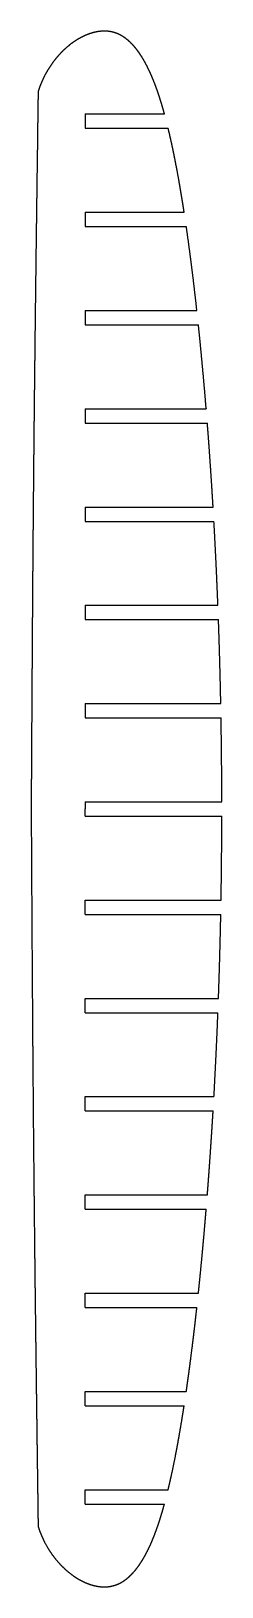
# Model space of a CAD drawing. Header units: metres. Extents: x 20 to 70, y -206 to 206.
import ezdxf

# ---------------------------------------------------------------- set-up
doc = ezdxf.new("R2010")
doc.units = ezdxf.units.M

msp = doc.modelspace()

# ---------------------------------------------------------------- linework, layer by layer
for p, q in [((33.98, 183.9, 379), (54.9, 183.9, 379)), ((33.98, 180.1, 379), (55.87, 180.1, 379)), ((33.98, 157.9, 379), (60.09, 157.9, 379)), ((33.98, 154.1, 379), (60.66, 154.1, 379)), ((33.98, 131.9, 379), (63.45, 131.9, 379)), ((33.98, 128.1, 379), (63.86, 128.1, 379)), ((33.98, 105.9, 379), (65.92, 105.9, 379)), ((33.98, 102.1, 379), (66.22, 102.1, 379)), ((33.98, 79.9, 379), (67.74, 79.9, 379)), ((33.98, 76.1, 379), (67.96, 76.1, 379)), ((33.98, 53.9, 379), (69.02, 53.9, 379)), ((33.98, 50.1, 379), (69.16, 50.1, 379)), ((33.98, 27.9, 379), (69.77, 27.9, 379)), ((33.98, 24.1, 379), (69.84, 24.1, 379)), ((33.98, 1.9, 379), (70.05, 1.9, 379)), ((33.98, -1.9, 379), (70.05, -1.9, 379)), ((33.98, -24.1, 379), (69.85, -24.1, 379)), ((33.98, -27.9, 379), (69.78, -27.9, 379)), ((33.98, -50.1, 379), (69.16, -50.1, 379)), ((33.98, -53.9, 379), (69.02, -53.9, 379)), ((33.98, -76.1, 379), (67.97, -76.1, 379)), ((33.98, -79.9, 379), (67.75, -79.9, 379)), ((33.98, -102.1, 379), (66.22, -102.1, 379)), ((33.98, -105.9, 379), (65.92, -105.9, 379)), ((33.98, -128.1, 379), (63.86, -128.1, 379)), ((33.98, -131.9, 379), (63.45, -131.9, 379)), ((33.98, -154.1, 379), (60.66, -154.1, 379)), ((33.98, -157.9, 379), (60.09, -157.9, 379)), ((33.98, -180.1, 379), (55.86, -180.1, 379)), ((33.98, -183.9, 379), (54.89, -183.9, 379))]:
    msp.add_line(p, q)
for points, knots in [([(54.9, 183.9, 379), (54.71, 184.58, 379), (54.52, 185.25, 379), (54.34, 185.91, 379), (54.15, 186.55, 379), (53.96, 187.17, 379), (53.76, 187.78, 379), (53.57, 188.38, 379), (53.18, 189.55, 379), (52.98, 190.13, 379), (52.78, 190.72, 379), (52.56, 191.3, 379), (52.35, 191.87, 379), (52.12, 192.45, 379), (51.89, 193.02, 379), (51.39, 194.2, 379), (51.13, 194.81, 379), (50.85, 195.42, 379), (50.56, 196.02, 379), (50.27, 196.61, 379), (49.96, 197.2, 379), (49.63, 197.78, 379), (49.01, 198.84, 379), (48.72, 199.31, 379), (48.42, 199.78, 379), (48.1, 200.24, 379), (47.77, 200.69, 379), (47.43, 201.13, 379), (47.08, 201.56, 379), (46.35, 202.37, 379), (45.98, 202.75, 379), (45.6, 203.12, 379), (45.2, 203.47, 379), (44.79, 203.8, 379), (44.36, 204.11, 379), (43.91, 204.4, 379), (43.16, 204.82, 379), (42.88, 204.96, 379), (42.58, 205.1, 379), (42.28, 205.22, 379), (41.98, 205.33, 379), (41.67, 205.43, 379), (41.36, 205.52, 379), (40.67, 205.68, 379), (40.3, 205.74, 379), (39.92, 205.79, 379), (39.54, 205.82, 379), (39.16, 205.83, 379), (38.78, 205.83, 379), (38.4, 205.81, 379), (37.86, 205.75, 379), (37.69, 205.73, 379), (37.52, 205.71, 379), (37.35, 205.69, 379), (37.18, 205.66, 379), (37.01, 205.63, 379), (36.84, 205.59, 379), (36.56, 205.53, 379), (36.45, 205.5, 379), (36.34, 205.48, 379), (36.22, 205.45, 379), (36.11, 205.42, 379), (36, 205.39, 379), (35.89, 205.36, 379), (35.38, 205.21, 379), (34.98, 205.08, 379), (34.59, 204.94, 379), (34.2, 204.78, 379), (33.81, 204.61, 379), (33.44, 204.44, 379), (33.06, 204.25, 379), (32.33, 203.85, 379), (31.96, 203.64, 379), (31.61, 203.43, 379), (31.25, 203.2, 379), (30.91, 202.96, 379), (30.57, 202.72, 379), (30.23, 202.47, 379), (28.91, 201.43, 379), (27.96, 200.58, 379), (27.07, 199.67, 379), (26.24, 198.72, 379), (25.46, 197.71, 379), (24.74, 196.67, 379), (24.07, 195.59, 379), (23.17, 193.92, 379), (22.89, 193.36, 379), (22.62, 192.79, 379), (22.36, 192.22, 379), (22.12, 191.64, 379), (21.9, 191.05, 379), (21.7, 190.45, 379), (21.51, 189.85, 379)], [0, 0, 0, 0, 0, 0, 0, 0, 0, 0.092149, 0.092149, 0.092149, 0.092149, 0.092149, 0.092149, 0.092149, 0.184757, 0.184757, 0.184757, 0.184757, 0.184757, 0.184757, 0.184757, 0.284475, 0.284475, 0.284475, 0.284475, 0.284475, 0.284475, 0.284475, 0.367988, 0.367988, 0.367988, 0.367988, 0.367988, 0.367988, 0.367988, 0.447521, 0.447521, 0.447521, 0.447521, 0.447521, 0.447521, 0.447521, 0.496078, 0.496078, 0.496078, 0.496078, 0.496078, 0.496078, 0.496078, 0.553012, 0.553012, 0.553012, 0.553012, 0.553012, 0.553012, 0.553012, 0.578545, 0.578545, 0.578545, 0.578545, 0.578545, 0.578545, 0.578545, 0.59567, 0.59567, 0.59567, 0.59567, 0.59567, 0.59567, 0.59567, 0.657519, 0.657519, 0.657519, 0.657519, 0.657519, 0.657519, 0.657519, 0.719491, 0.719491, 0.719491, 0.719491, 0.719491, 0.719491, 0.719491, 0.906894, 0.906894, 0.906894, 0.906894, 0.906894, 0.906894, 0.906894, 1, 1, 1, 1, 1, 1, 1, 1, 1]), ([(21.51, 189.85, 379), (21.51, 189.85, 379), (21.51, 189.85, 379), (21.51, 189.85, 379), (21.51, 189.85, 379), (21.51, 189.85, 379), (21.51, 189.85, 379), (21.51, 189.85, 379), (21.51, 189.85, 379), (21.51, 189.85, 379), (21.51, 189.84, 379), (21.51, 189.84, 379), (21.51, 189.84, 379), (21.51, 189.83, 379), (21.51, 189.83, 379), (21.51, 189.81, 379), (21.51, 189.8, 379), (21.51, 189.79, 379), (21.51, 189.78, 379), (21.51, 189.77, 379), (21.51, 189.75, 379), (21.51, 189.73, 379), (21.5, 189.69, 379), (21.5, 189.66, 379), (21.5, 189.63, 379), (21.5, 189.59, 379), (21.5, 189.55, 379), (21.5, 189.51, 379), (21.5, 189.46, 379), (21.5, 189.33, 379), (21.5, 189.25, 379), (21.5, 189.18, 379), (21.5, 189.1, 379), (21.5, 189.02, 379), (21.49, 188.94, 379), (21.49, 188.86, 379), (21.49, 188.64, 379), (21.49, 188.5, 379), (21.49, 188.35, 379), (21.48, 188.21, 379), (21.48, 188.07, 379), (21.48, 187.92, 379), (21.48, 187.78, 379), (21.47, 187.4, 379), (21.47, 187.16, 379), (21.47, 186.92, 379), (21.46, 186.68, 379), (21.46, 186.44, 379), (21.46, 186.2, 379), (21.45, 185.96, 379), (21.44, 185.22, 379), (21.44, 184.73, 379), (21.43, 184.24, 379), (21.42, 183.74, 379), (21.42, 183.25, 379), (21.41, 182.76, 379), (21.4, 182.26, 379), (21.38, 180.81, 379), (21.37, 179.84, 379), (21.36, 178.88, 379), (21.35, 177.92, 379), (21.33, 176.95, 379), (21.32, 175.99, 379), (21.31, 175.03, 379), (21.28, 172.72, 379), (21.26, 171.38, 379), (21.24, 170.03, 379), (21.22, 168.69, 379), (21.2, 167.35, 379), (21.18, 166.01, 379), (21.17, 164.66, 379), (21.11, 160.59, 379), (21.08, 157.85, 379), (21.04, 155.12, 379), (21, 152.39, 379), (20.97, 149.65, 379), (20.93, 146.92, 379), (20.9, 144.19, 379), (20.83, 138.47, 379), (20.79, 135.48, 379), (20.76, 132.49, 379), (20.72, 129.5, 379), (20.68, 126.51, 379), (20.65, 123.52, 379), (20.62, 120.53, 379), (20.55, 114.72, 379), (20.52, 111.9, 379), (20.49, 109.08, 379), (20.46, 106.26, 379), (20.43, 103.44, 379), (20.4, 100.62, 379), (20.37, 97.8, 379), (20.32, 92.16, 379), (20.29, 89.34, 379), (20.27, 86.52, 379), (20.24, 83.7, 379), (20.22, 80.88, 379), (20.19, 78.06, 379), (20.17, 75.24, 379), (20.12, 69.76, 379), (20.1, 67.1, 379), (20.08, 64.45, 379), (20.06, 61.79, 379), (20.04, 59.13, 379), (20.02, 56.48, 379), (20, 53.82, 379), (19.97, 48.83, 379), (19.95, 46.5, 379), (19.94, 44.17, 379), (19.92, 41.85, 379), (19.91, 39.52, 379), (19.89, 37.19, 379), (19.88, 34.86, 379), (19.85, 30.79, 379), (19.84, 29.06, 379), (19.83, 27.33, 379), (19.82, 25.59, 379), (19.81, 23.86, 379), (19.8, 22.13, 379), (19.79, 20.39, 379), (19.78, 18.03, 379), (19.77, 17.41, 379), (19.77, 16.81, 379), (19.77, 16.22, 379), (19.76, 15.65, 379), (19.76, 15.09, 379), (19.76, 14.55, 379), (19.75, 13.52, 379), (19.75, 13.01, 379), (19.74, 12.5, 379), (19.74, 11.99, 379), (19.74, 11.48, 379), (19.73, 10.97, 379), (19.73, 10.46, 379), (19.73, 9.33, 379), (19.72, 8.71, 379), (19.72, 8.09, 379), (19.71, 7.47, 379), (19.71, 6.85, 379), (19.71, 6.23, 379), (19.7, 5.61, 379), (19.7, 4.69, 379), (19.7, 4.38, 379), (19.69, 4.08, 379), (19.69, 3.77, 379), (19.69, 3.47, 379), (19.69, 3.16, 379), (19.69, 2.86, 379), (19.69, 2.39, 379), (19.68, 2.23, 379), (19.68, 2.08, 379), (19.68, 1.93, 379), (19.68, 1.79, 379), (19.68, 1.67, 379), (19.68, 1.54, 379), (19.68, 1.33, 379), (19.68, 1.23, 379), (19.68, 1.14, 379), (19.68, 1.04, 379), (19.68, 0.94, 379), (19.68, 0.84, 379), (19.68, 0.75, 379), (19.67, 0.59, 379), (19.67, 0.54, 379), (19.67, 0.49, 379), (19.67, 0.43, 379), (19.67, 0.38, 379), (19.67, 0.33, 379), (19.67, 0.27, 379), (19.67, 0.19, 379), (19.67, 0.17, 379), (19.67, 0.14, 379), (19.67, 0.12, 379), (19.67, 0.09, 379), (19.67, 0.07, 379), (19.67, 0.05, 379), (19.67, 0.02, 379), (19.67, 0.02, 379), (19.67, 0.01, 379), (19.67, 0.01, 379), (19.67, 0, 379), (19.67, 0, 379), (19.67, 0, 379), (19.67, 0, 379), (19.67, 0, 379), (19.67, 0, 379), (19.67, 0, 379), (19.67, 0, 379), (19.67, 0, 379), (19.67, -0.01, 379), (19.67, -0.02, 379), (19.67, -0.03, 379), (19.67, -0.05, 379), (19.67, -0.07, 379), (19.67, -0.08, 379), (19.67, -0.1, 379), (19.67, -0.12, 379), (19.67, -0.16, 379), (19.67, -0.17, 379), (19.67, -0.19, 379), (19.67, -0.2, 379), (19.67, -0.22, 379), (19.67, -0.24, 379), (19.67, -0.27, 379), (19.67, -0.31, 379), (19.67, -0.34, 379), (19.67, -0.36, 379), (19.67, -0.39, 379), (19.67, -0.42, 379), (19.67, -0.45, 379), (19.67, -0.48, 379), (19.67, -0.57, 379), (19.68, -0.64, 379), (19.68, -0.7, 379), (19.68, -0.78, 379), (19.68, -0.86, 379), (19.68, -0.94, 379), (19.68, -1.03, 379), (19.68, -1.23, 379), (19.68, -1.34, 379), (19.68, -1.45, 379), (19.68, -1.57, 379), (19.68, -1.69, 379), (19.68, -1.82, 379), (19.68, -1.97, 379), (19.69, -2.37, 379), (19.69, -2.62, 379), (19.69, -2.87, 379), (19.69, -3.12, 379), (19.69, -3.38, 379), (19.69, -3.63, 379), (19.69, -3.88, 379), (19.7, -4.63, 379), (19.7, -5.12, 379), (19.7, -5.61, 379), (19.71, -6.1, 379), (19.71, -6.6, 379), (19.71, -7.09, 379), (19.72, -7.58, 379), (19.72, -9.04, 379), (19.73, -10, 379), (19.73, -10.97, 379), (19.74, -11.93, 379), (19.75, -12.89, 379), (19.75, -13.86, 379), (19.76, -14.82, 379), (19.77, -17.13, 379), (19.78, -18.47, 379), (19.79, -19.81, 379), (19.79, -21.15, 379), (19.8, -22.49, 379), (19.81, -23.84, 379), (19.82, -25.18, 379), (19.84, -29.25, 379), (19.86, -31.98, 379), (19.88, -34.72, 379), (19.89, -37.45, 379), (19.91, -40.18, 379), (19.93, -42.91, 379), (19.95, -45.65, 379), (19.99, -51.37, 379), (20.01, -54.35, 379), (20.03, -57.34, 379), (20.05, -60.33, 379), (20.07, -63.32, 379), (20.1, -66.31, 379), (20.12, -69.29, 379), (20.17, -75.1, 379), (20.19, -77.92, 379), (20.21, -80.74, 379), (20.24, -83.56, 379), (20.26, -86.38, 379), (20.29, -89.2, 379), (20.32, -92.02, 379), (20.37, -97.66, 379), (20.4, -100.48, 379), (20.43, -103.31, 379), (20.46, -106.13, 379), (20.49, -108.95, 379), (20.52, -111.77, 379), (20.55, -114.59, 379), (20.61, -120.07, 379), (20.64, -122.72, 379), (20.67, -125.38, 379), (20.7, -128.04, 379), (20.73, -130.7, 379), (20.77, -133.35, 379), (20.8, -136.01, 379), (20.86, -141, 379), (20.89, -143.33, 379), (20.92, -145.66, 379), (20.95, -147.99, 379), (20.98, -150.32, 379), (21.01, -152.65, 379), (21.04, -154.98, 379), (21.09, -159.04, 379), (21.12, -160.78, 379), (21.14, -162.51, 379), (21.16, -164.25, 379), (21.18, -165.98, 379), (21.21, -167.72, 379), (21.23, -169.45, 379), (21.26, -171.82, 379), (21.27, -172.43, 379), (21.28, -173.04, 379), (21.29, -173.62, 379), (21.3, -174.2, 379), (21.3, -174.75, 379), (21.31, -175.29, 379), (21.32, -176.33, 379), (21.33, -176.84, 379), (21.34, -177.35, 379), (21.34, -177.86, 379), (21.35, -178.37, 379), (21.36, -178.88, 379), (21.37, -179.39, 379), (21.38, -180.52, 379), (21.39, -181.14, 379), (21.4, -181.76, 379), (21.41, -182.38, 379), (21.41, -183, 379), (21.42, -183.62, 379), (21.43, -184.24, 379), (21.44, -185.16, 379), (21.45, -185.47, 379), (21.45, -185.77, 379), (21.46, -186.08, 379), (21.46, -186.38, 379), (21.46, -186.69, 379), (21.47, -186.99, 379), (21.47, -187.46, 379), (21.48, -187.62, 379), (21.48, -187.78, 379), (21.48, -187.92, 379), (21.48, -188.06, 379), (21.48, -188.19, 379), (21.49, -188.31, 379), (21.49, -188.52, 379), (21.49, -188.62, 379), (21.49, -188.72, 379), (21.49, -188.81, 379), (21.49, -188.91, 379), (21.5, -189.01, 379), (21.5, -189.11, 379), (21.5, -189.26, 379), (21.5, -189.31, 379), (21.5, -189.37, 379), (21.5, -189.42, 379), (21.5, -189.47, 379), (21.5, -189.53, 379), (21.5, -189.58, 379), (21.5, -189.66, 379), (21.5, -189.68, 379), (21.51, -189.71, 379), (21.51, -189.73, 379), (21.51, -189.76, 379), (21.51, -189.78, 379), (21.51, -189.8, 379), (21.51, -189.82, 379), (21.51, -189.83, 379), (21.51, -189.83, 379), (21.51, -189.84, 379), (21.51, -189.84, 379), (21.51, -189.84, 379), (21.51, -189.85, 379), (21.51, -189.85, 379), (21.51, -189.85, 379), (21.51, -189.85, 379), (21.51, -189.85, 379), (21.51, -189.85, 379), (21.51, -189.85, 379), (21.51, -189.85, 379), (21.51, -189.85, 379)], [0, 0, 0, 0, 0, 0, 0, 0, 0, 0.001322, 0.001322, 0.001322, 0.001322, 0.001322, 0.001322, 0.001322, 0.0027, 0.0027, 0.0027, 0.0027, 0.0027, 0.0027, 0.0027, 0.004077, 0.004077, 0.004077, 0.004077, 0.004077, 0.004077, 0.004077, 0.00573, 0.00573, 0.00573, 0.00573, 0.00573, 0.00573, 0.00573, 0.008177, 0.008177, 0.008177, 0.008177, 0.008177, 0.008177, 0.008177, 0.012606, 0.012606, 0.012606, 0.012606, 0.012606, 0.012606, 0.012606, 0.019994, 0.019994, 0.019994, 0.019994, 0.019994, 0.019994, 0.019994, 0.035173, 0.035173, 0.035173, 0.035173, 0.035173, 0.035173, 0.035173, 0.064816, 0.064816, 0.064816, 0.064816, 0.064816, 0.064816, 0.064816, 0.106105, 0.106105, 0.106105, 0.106105, 0.106105, 0.106105, 0.106105, 0.190154, 0.190154, 0.190154, 0.190154, 0.190154, 0.190154, 0.190154, 0.28206, 0.28206, 0.28206, 0.28206, 0.28206, 0.28206, 0.28206, 0.368781, 0.368781, 0.368781, 0.368781, 0.368781, 0.368781, 0.368781, 0.455508, 0.455508, 0.455508, 0.455508, 0.455508, 0.455508, 0.455508, 0.5372, 0.5372, 0.5372, 0.5372, 0.5372, 0.5372, 0.5372, 0.608819, 0.608819, 0.608819, 0.608819, 0.608819, 0.608819, 0.608819, 0.66213, 0.66213, 0.66213, 0.66213, 0.66213, 0.66213, 0.66213, 0.681567, 0.681567, 0.681567, 0.681567, 0.681567, 0.681567, 0.681567, 0.700429, 0.700429, 0.700429, 0.700429, 0.700429, 0.700429, 0.700429, 0.723353, 0.723353, 0.723353, 0.723353, 0.723353, 0.723353, 0.723353, 0.734615, 0.734615, 0.734615, 0.734615, 0.734615, 0.734615, 0.734615, 0.740878, 0.740878, 0.740878, 0.740878, 0.740878, 0.740878, 0.740878, 0.746232, 0.746232, 0.746232, 0.746232, 0.746232, 0.746232, 0.746232, 0.749224, 0.749224, 0.749224, 0.749224, 0.749224, 0.749224, 0.749224, 0.750733, 0.750733, 0.750733, 0.750733, 0.750733, 0.750733, 0.750733, 0.751544, 0.751544, 0.751544, 0.751544, 0.751544, 0.751544, 0.751544, 0.752322, 0.752322, 0.752322, 0.752322, 0.752322, 0.752322, 0.752322, 0.753512, 0.753512, 0.753512, 0.753512, 0.753512, 0.753512, 0.753512, 0.754387, 0.754387, 0.754387, 0.754387, 0.754387, 0.754387, 0.754387, 0.755262, 0.755262, 0.755262, 0.755262, 0.755262, 0.755262, 0.755262, 0.756762, 0.756762, 0.756762, 0.756762, 0.756762, 0.756762, 0.756762, 0.758262, 0.758262, 0.758262, 0.758262, 0.758262, 0.758262, 0.758262, 0.760802, 0.760802, 0.760802, 0.760802, 0.760802, 0.760802, 0.760802, 0.765758, 0.765758, 0.765758, 0.765758, 0.765758, 0.765758, 0.765758, 0.775437, 0.775437, 0.775437, 0.775437, 0.775437, 0.775437, 0.775437, 0.788919, 0.788919, 0.788919, 0.788919, 0.788919, 0.788919, 0.788919, 0.816365, 0.816365, 0.816365, 0.816365, 0.816365, 0.816365, 0.816365, 0.846381, 0.846381, 0.846381, 0.846381, 0.846381, 0.846381, 0.846381, 0.874708, 0.874708, 0.874708, 0.874708, 0.874708, 0.874708, 0.874708, 0.903044, 0.903044, 0.903044, 0.903044, 0.903044, 0.903044, 0.903044, 0.929739, 0.929739, 0.929739, 0.929739, 0.929739, 0.929739, 0.929739, 0.953145, 0.953145, 0.953145, 0.953145, 0.953145, 0.953145, 0.953145, 0.970569, 0.970569, 0.970569, 0.970569, 0.970569, 0.970569, 0.970569, 0.976922, 0.976922, 0.976922, 0.976922, 0.976922, 0.976922, 0.976922, 0.983087, 0.983087, 0.983087, 0.983087, 0.983087, 0.983087, 0.983087, 0.99058, 0.99058, 0.99058, 0.99058, 0.99058, 0.99058, 0.99058, 0.994261, 0.994261, 0.994261, 0.994261, 0.994261, 0.994261, 0.994261, 0.996308, 0.996308, 0.996308, 0.996308, 0.996308, 0.996308, 0.996308, 0.998058, 0.998058, 0.998058, 0.998058, 0.998058, 0.998058, 0.998058, 0.999036, 0.999036, 0.999036, 0.999036, 0.999036, 0.999036, 0.999036, 0.999529, 0.999529, 0.999529, 0.999529, 0.999529, 0.999529, 0.999529, 0.999711, 0.999711, 0.999711, 0.999711, 0.999711, 0.999711, 0.999711, 1, 1, 1, 1, 1, 1, 1, 1, 1]), ([(60.09, 157.9, 379), (59.9, 159.15, 379), (59.7, 160.4, 379), (59.5, 161.65, 379), (59.29, 162.9, 379), (59.08, 164.15, 379), (58.87, 165.4, 379), (58.65, 166.65, 379), (58.14, 169.42, 379), (57.85, 170.95, 379), (57.55, 172.47, 379), (57.25, 173.99, 379), (56.93, 175.51, 379), (56.59, 177.02, 379), (56.25, 178.53, 379), (55.88, 180.05, 379), (55.88, 180.06, 379), (55.88, 180.06, 379), (55.88, 180.07, 379), (55.88, 180.08, 379), (55.87, 180.09, 379), (55.87, 180.09, 379), (55.87, 180.1, 379)], [0, 0, 0, 0, 0, 0, 0, 0, 0, 0.448387, 0.448387, 0.448387, 0.448387, 0.448387, 0.448387, 0.448387, 0.997268, 0.997268, 0.997268, 0.997268, 0.997268, 0.997268, 0.997268, 1, 1, 1, 1, 1, 1, 1, 1, 1]), ([(65.92, 105.9, 379), (65.91, 105.92, 379), (65.91, 105.94, 379), (65.91, 105.96, 379), (65.91, 105.98, 379), (65.91, 105.99, 379), (65.91, 106.01, 379), (65.9, 106.03, 379), (65.68, 108.81, 379), (65.44, 111.57, 379), (65.2, 114.32, 379), (64.95, 117.08, 379), (64.69, 119.84, 379), (64.42, 122.59, 379), (64.15, 125.35, 379), (63.86, 128.1, 379)], [0, 0, 0, 0, 0, 0, 0, 0, 0, 0.006764, 0.006764, 0.006764, 0.006764, 0.006764, 0.006764, 0.006764, 1, 1, 1, 1, 1, 1, 1, 1, 1]), ([(67.74, 79.9, 379), (67.6, 82.29, 379), (67.45, 84.68, 379), (67.3, 87.07, 379), (67.14, 89.46, 379), (66.98, 91.85, 379), (66.81, 94.24, 379), (66.64, 96.63, 379), (66.43, 99.4, 379), (66.4, 99.79, 379), (66.37, 100.17, 379), (66.34, 100.56, 379), (66.31, 100.94, 379), (66.28, 101.33, 379), (66.25, 101.71, 379), (66.22, 102.1, 379)], [0, 0, 0, 0, 0, 0, 0, 0, 0, 0.860972, 0.860972, 0.860972, 0.860972, 0.860972, 0.860972, 0.860972, 1, 1, 1, 1, 1, 1, 1, 1, 1]), ([(66.22, -102.1, 379), (66.32, -100.84, 379), (66.42, -99.58, 379), (66.51, -98.31, 379), (66.61, -97.05, 379), (66.7, -95.79, 379), (66.79, -94.53, 379), (66.88, -93.26, 379), (67.07, -90.49, 379), (67.17, -88.98, 379), (67.27, -87.46, 379), (67.37, -85.95, 379), (67.47, -84.44, 379), (67.56, -82.93, 379), (67.66, -81.41, 379), (67.75, -79.9, 379)], [0, 0, 0, 0, 0, 0, 0, 0, 0, 0.455073, 0.455073, 0.455073, 0.455073, 0.455073, 0.455073, 0.455073, 1, 1, 1, 1, 1, 1, 1, 1, 1]), ([(63.86, -128.1, 379), (64.09, -125.91, 379), (64.31, -123.72, 379), (64.53, -121.53, 379), (64.74, -119.33, 379), (64.94, -117.14, 379), (65.14, -114.95, 379), (65.34, -112.75, 379), (65.58, -109.98, 379), (65.63, -109.39, 379), (65.67, -108.81, 379), (65.72, -108.23, 379), (65.77, -107.65, 379), (65.82, -107.07, 379), (65.87, -106.48, 379), (65.92, -105.9, 379)], [0, 0, 0, 0, 0, 0, 0, 0, 0, 0.790871, 0.790871, 0.790871, 0.790871, 0.790871, 0.790871, 0.790871, 1, 1, 1, 1, 1, 1, 1, 1, 1]), ([(60.66, -154.1, 379), (60.83, -152.88, 379), (61.01, -151.66, 379), (61.18, -150.44, 379), (61.34, -149.22, 379), (61.51, -148, 379), (61.67, -146.78, 379), (61.83, -145.56, 379), (62.18, -142.78, 379), (62.38, -141.23, 379), (62.56, -139.68, 379), (62.75, -138.12, 379), (62.93, -136.57, 379), (63.11, -135.01, 379), (63.28, -133.46, 379), (63.45, -131.9, 379)], [0, 0, 0, 0, 0, 0, 0, 0, 0, 0.44038, 0.44038, 0.44038, 0.44038, 0.44038, 0.44038, 0.44038, 1, 1, 1, 1, 1, 1, 1, 1, 1]), ([(55.86, -180.1, 379), (56, -179.55, 379), (56.13, -179, 379), (56.26, -178.45, 379), (56.38, -177.89, 379), (56.51, -177.34, 379), (56.63, -176.79, 379), (56.75, -176.24, 379), (57.25, -173.91, 379), (57.62, -172.14, 379), (57.97, -170.36, 379), (58.3, -168.58, 379), (58.62, -166.8, 379), (58.93, -165.01, 379), (59.23, -163.23, 379), (59.6, -161, 379), (59.67, -160.56, 379), (59.74, -160.11, 379), (59.81, -159.67, 379), (59.88, -159.23, 379), (59.95, -158.79, 379), (60.02, -158.34, 379), (60.09, -157.9, 379)], [0, 0, 0, 0, 0, 0, 0, 0, 0, 0.20049, 0.20049, 0.20049, 0.20049, 0.20049, 0.20049, 0.20049, 0.841359, 0.841359, 0.841359, 0.841359, 0.841359, 0.841359, 0.841359, 1, 1, 1, 1, 1, 1, 1, 1, 1]), ([(21.51, -189.85, 379), (21.69, -190.44, 379), (21.89, -191.02, 379), (22.11, -191.59, 379), (22.34, -192.16, 379), (22.59, -192.73, 379), (22.85, -193.28, 379), (23.13, -193.83, 379), (24.04, -195.53, 379), (24.72, -196.65, 379), (25.47, -197.73, 379), (26.27, -198.77, 379), (27.14, -199.76, 379), (28.07, -200.69, 379), (29.05, -201.56, 379), (30.42, -202.61, 379), (30.76, -202.86, 379), (31.1, -203.09, 379), (31.45, -203.33, 379), (31.8, -203.55, 379), (32.16, -203.76, 379), (32.52, -203.96, 379), (33.11, -204.27, 379), (33.33, -204.38, 379), (33.55, -204.48, 379), (33.76, -204.58, 379), (33.98, -204.68, 379), (34.2, -204.77, 379), (34.42, -204.86, 379), (34.87, -205.03, 379), (35.09, -205.11, 379), (35.31, -205.19, 379), (35.53, -205.26, 379), (35.76, -205.33, 379), (35.98, -205.39, 379), (36.21, -205.45, 379), (37, -205.64, 379), (37.58, -205.75, 379), (38.17, -205.82, 379), (38.76, -205.86, 379), (39.35, -205.85, 379), (39.94, -205.81, 379), (40.52, -205.72, 379), (41.59, -205.46, 379), (42.07, -205.32, 379), (42.54, -205.14, 379), (43, -204.93, 379), (43.44, -204.69, 379), (43.88, -204.43, 379), (44.29, -204.15, 379), (45, -203.61, 379), (45.29, -203.37, 379), (45.58, -203.12, 379), (45.86, -202.86, 379), (46.13, -202.59, 379), (46.4, -202.32, 379), (46.65, -202.04, 379), (47.34, -201.24, 379), (47.76, -200.7, 379), (48.16, -200.16, 379), (48.54, -199.6, 379), (48.9, -199.03, 379), (49.25, -198.45, 379), (49.59, -197.86, 379), (50.33, -196.48, 379), (50.73, -195.68, 379), (51.11, -194.87, 379), (51.47, -194.05, 379), (51.82, -193.22, 379), (52.15, -192.39, 379), (52.46, -191.55, 379), (52.9, -190.35, 379), (53.03, -189.98, 379), (53.16, -189.6, 379), (53.29, -189.21, 379), (53.42, -188.82, 379), (53.55, -188.43, 379), (53.68, -188.02, 379), (53.95, -187.15, 379), (54.09, -186.69, 379), (54.23, -186.23, 379), (54.37, -185.76, 379), (54.5, -185.3, 379), (54.64, -184.83, 379), (54.76, -184.37, 379), (54.89, -183.9, 379)], [0, 0, 0, 0, 0, 0, 0, 0, 0, 0.0104334, 0.0104334, 0.0104334, 0.0104334, 0.0104334, 0.0104334, 0.0104334, 0.0326797, 0.0326797, 0.0326797, 0.0326797, 0.0326797, 0.0326797, 0.0326797, 0.0397639, 0.0397639, 0.0397639, 0.0397639, 0.0397639, 0.0397639, 0.0397639, 0.0439093, 0.0439093, 0.0439093, 0.0439093, 0.0439093, 0.0439093, 0.0439093, 0.0480548, 0.0480548, 0.0480548, 0.0480548, 0.0480548, 0.0480548, 0.0480548, 0.058634, 0.058634, 0.058634, 0.058634, 0.058634, 0.058634, 0.058634, 0.0676665, 0.0676665, 0.0676665, 0.0676665, 0.0676665, 0.0676665, 0.0676665, 0.074517, 0.074517, 0.074517, 0.074517, 0.074517, 0.074517, 0.074517, 0.0866529, 0.0866529, 0.0866529, 0.0866529, 0.0866529, 0.0866529, 0.0866529, 0.1027085, 0.1027085, 0.1027085, 0.1027085, 0.1027085, 0.1027085, 0.1027085, 0.1096905, 0.1096905, 0.1096905, 0.1096905, 0.1096905, 0.1096905, 0.1096905, 0.1175519, 0.1175519, 0.1175519, 0.1175519, 0.1175519, 0.1175519, 0.1175519, 0.1175519, 0.1175519])]:
    msp.add_open_spline(points, degree=8, knots=knots)
for points, degree in [([(33.98, 183.9, 379), (33.98, 180.1, 379)], 1), ([(33.98, 157.9, 379), (33.98, 154.1, 379)], 1), ([(63.45, 131.9, 379), (63.15, 134.68, 379), (62.83, 137.46, 379), (62.51, 140.24, 379), (62.17, 143.01, 379), (61.81, 145.79, 379), (61.45, 148.56, 379), (61.06, 151.33, 379), (60.66, 154.1, 379)], 8), ([(33.98, 131.9, 379), (33.98, 128.1, 379)], 1), ([(33.98, 105.9, 379), (33.98, 102.1, 379)], 1), ([(33.98, 79.9, 379), (33.98, 76.1, 379)], 1), ([(69.02, 53.9, 379), (68.91, 56.68, 379), (68.79, 59.45, 379), (68.67, 62.23, 379), (68.55, 65, 379), (68.41, 67.78, 379), (68.27, 70.55, 379), (68.12, 73.33, 379), (67.96, 76.1, 379)], 8), ([(33.98, 53.9, 379), (33.98, 50.1, 379)], 1), ([(69.77, 27.9, 379), (69.72, 30.68, 379), (69.66, 33.45, 379), (69.59, 36.23, 379), (69.52, 39, 379), (69.44, 41.78, 379), (69.35, 44.55, 379), (69.26, 47.33, 379), (69.16, 50.1, 379)], 8), ([(33.98, 27.9, 379), (33.98, 24.1, 379)], 1), ([(70.05, 1.9, 379), (70.04, 4.68, 379), (70.03, 7.45, 379), (70.02, 10.23, 379), (69.99, 13, 379), (69.97, 15.78, 379), (69.93, 18.55, 379), (69.89, 21.33, 379), (69.84, 24.1, 379)], 8), ([(33.98, 1.9, 379), (33.98, 0, 379)], 1), ([(33.98, -1.9, 379), (33.98, 0, 379)], 1), ([(69.85, -24.1, 379), (69.89, -21.33, 379), (69.93, -18.55, 379), (69.97, -15.78, 379), (69.99, -13, 379), (70.02, -10.23, 379), (70.03, -7.45, 379), (70.04, -4.68, 379), (70.05, -1.9, 379)], 8), ([(33.98, -27.9, 379), (33.98, -24.1, 379)], 1), ([(69.16, -50.1, 379), (69.26, -47.33, 379), (69.35, -44.55, 379), (69.44, -41.78, 379), (69.52, -39, 379), (69.59, -36.23, 379), (69.66, -33.45, 379), (69.72, -30.68, 379), (69.78, -27.9, 379)], 8), ([(33.98, -53.9, 379), (33.98, -50.1, 379)], 1), ([(67.97, -76.1, 379), (68.12, -73.33, 379), (68.27, -70.55, 379), (68.41, -67.78, 379), (68.55, -65, 379), (68.68, -62.23, 379), (68.8, -59.45, 379), (68.91, -56.68, 379), (69.02, -53.9, 379)], 8), ([(33.98, -79.9, 379), (33.98, -76.1, 379)], 1), ([(33.98, -105.9, 379), (33.98, -102.1, 379)], 1), ([(33.98, -131.9, 379), (33.98, -128.1, 379)], 1), ([(33.98, -157.9, 379), (33.98, -154.1, 379)], 1), ([(33.98, -183.9, 379), (33.98, -180.1, 379)], 1)]:
    msp.add_open_spline(points, degree=degree)

doc.saveas('drawing.dxf')
